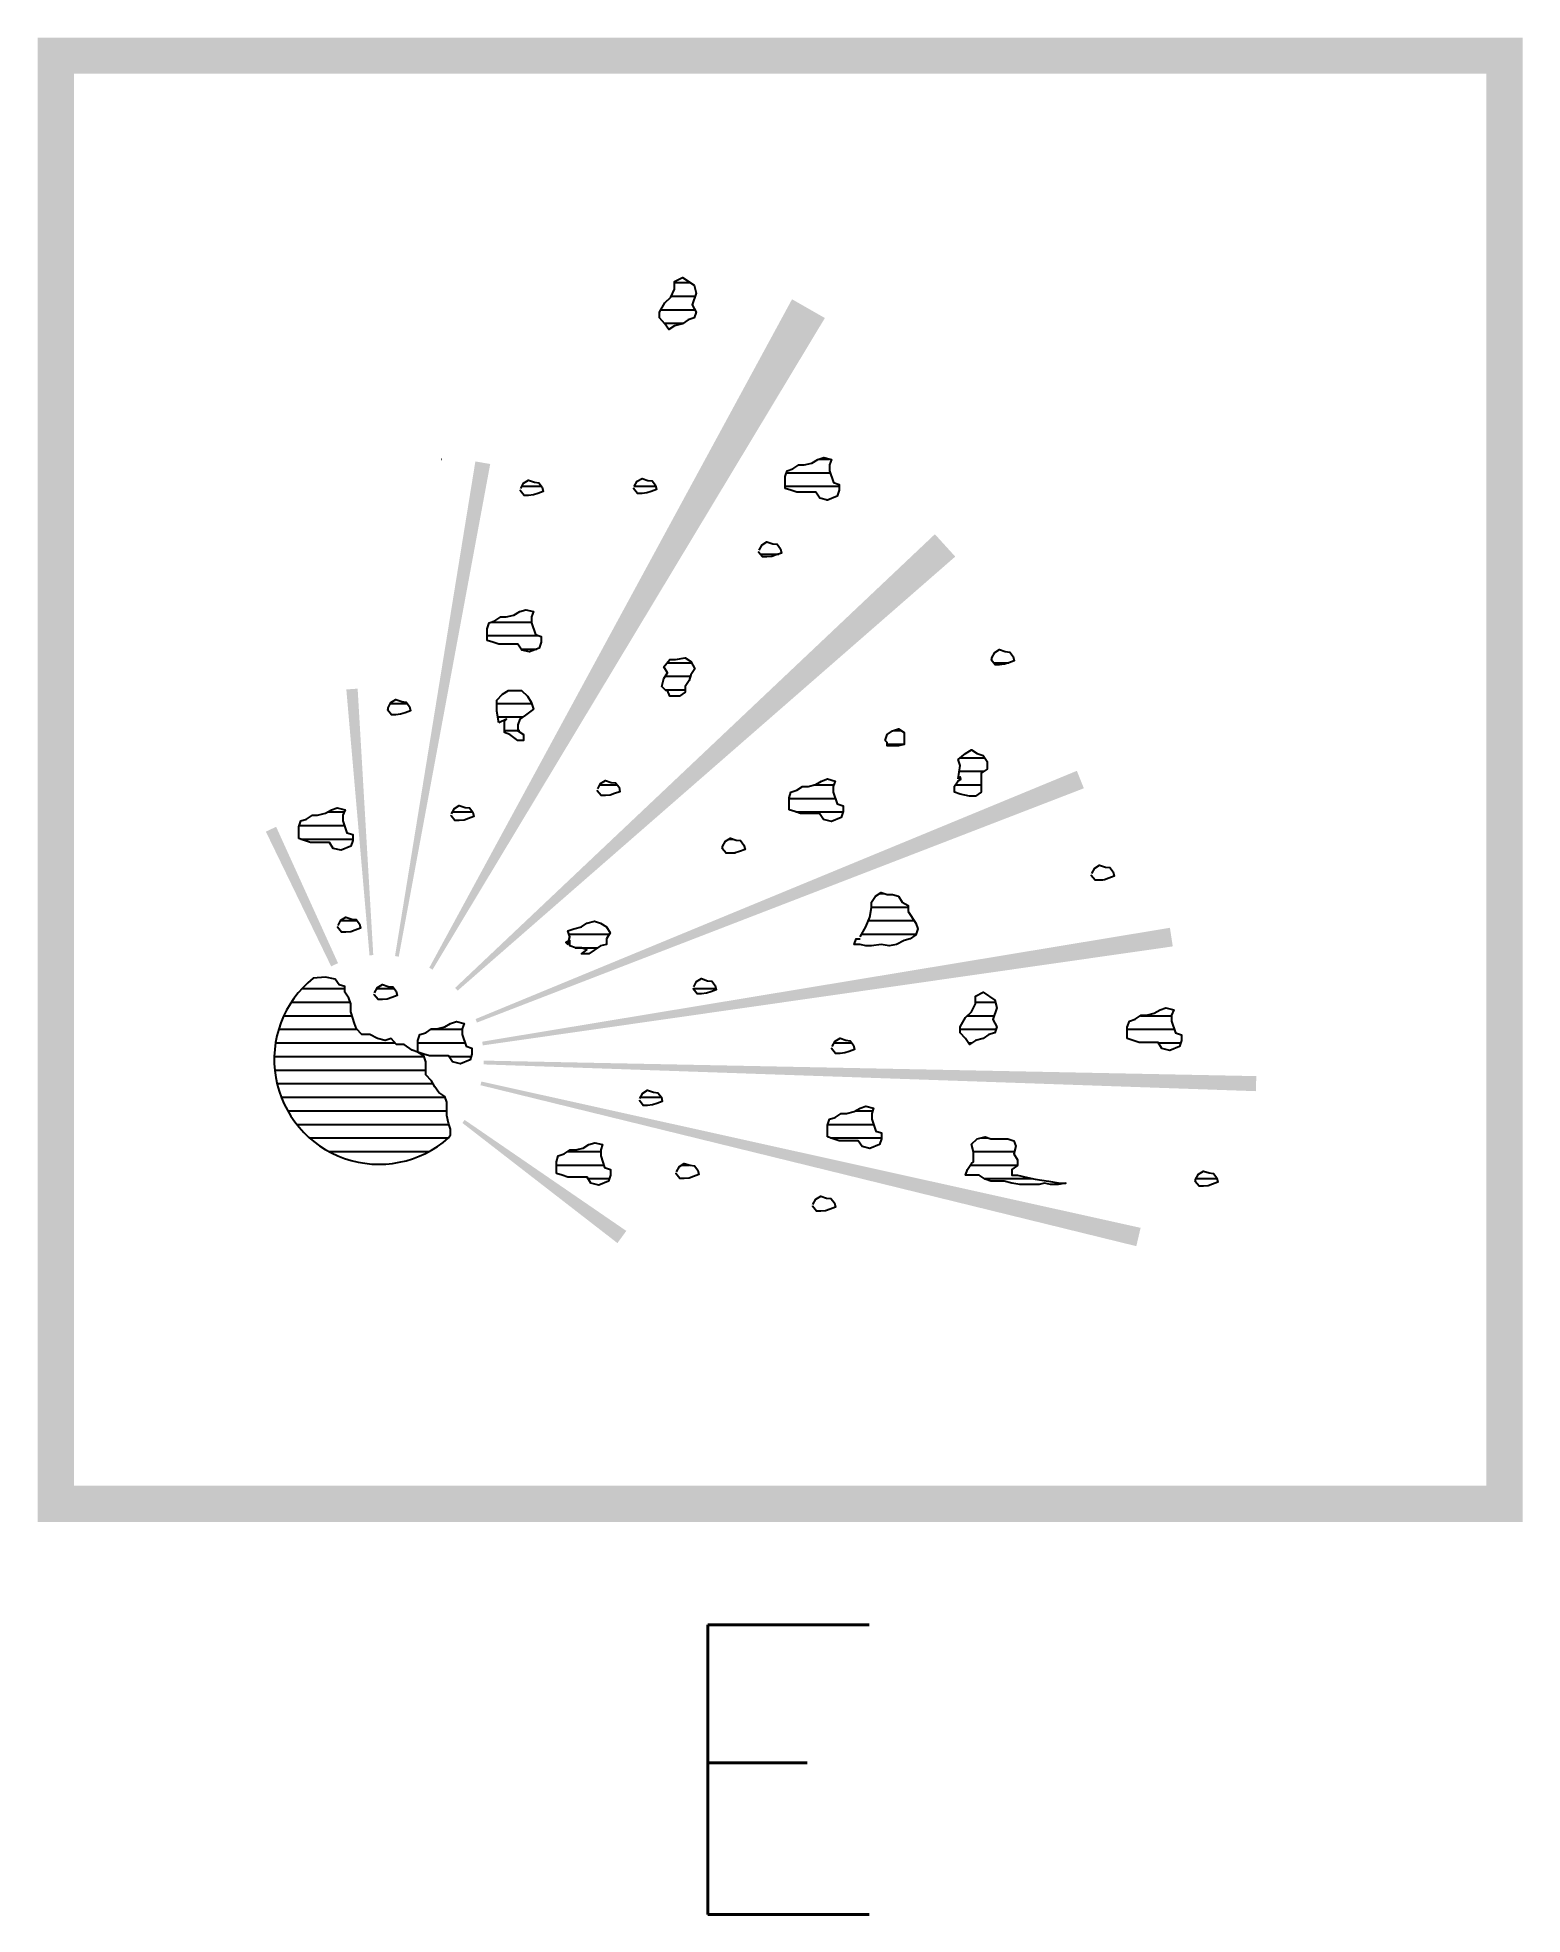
# Model space of a CAD drawing. Extents: x -5.1 to 5.1, y -7.8 to 5.1.
import ezdxf

# ---------------------------------------------------------------- set-up
doc = ezdxf.new("R2010")
doc.units = 0
doc.layers.add('TXT', color=7, linetype='CONTINUOUS')
doc.layers.add('VEILIG', color=7, linetype='CONTINUOUS')
doc.styles.get("Standard").update_dxf_attribs({"font": 'txt.shx'})

msp = doc.modelspace()

# ---------------------------------------------------------------- linework, layer by layer
at = {"layer": 'VEILIG', "color": 0}
for p, q in [((-0.723, 3.434), (-0.617, 3.434)), ((-0.818, 3.246), (-0.584, 3.246)), ((-0.747, 3.34), (-0.582, 3.34)), ((-0.794, 3.153), (-0.664, 3.153)), ((-2.334, 2.215), (-2.332, 2.215)), ((0.276, 2.215), (0.345, 2.215)), ((0.049, 2.121), (0.35, 2.121)), ((-1.776, 2.028), (-1.642, 2.028)), ((-1.001, 2.028), (-0.853, 2.028)), ((0.04, 2.028), (0.413, 2.028)), ((0.326, 1.934), (0.336, 1.934)), ((-0.132, 1.559), (-0.004, 1.559)), ((-1.988, 1.09), (-1.986, 1.09)), ((-1.986, 1.09), (-1.711, 1.09)), ((-2.017, 0.996), (-1.663, 0.996)), ((-1.783, 0.903), (-1.674, 0.903)), ((-0.774, 0.809), (-0.605, 0.809)), ((1.479, 0.809), (1.585, 0.809)), ((-0.787, 0.715), (-0.613, 0.715)), ((-2.684, 0.528), (-2.569, 0.528)), ((-1.95, 0.528), (-1.709, 0.528)), ((-0.788, 0.621), (-0.65, 0.621)), ((-1.944, 0.434), (-1.771, 0.434)), ((-1.897, 0.34), (-1.806, 0.34)), ((-1.806, 0.34), (-1.791, 0.34)), ((0.785, 0.34), (0.84, 0.34)), ((0.745, 0.246), (0.862, 0.246)), ((1.251, 0.153), (1.417, 0.153)), ((1.243, 0.059), (1.412, 0.059)), ((-1.24, -0.035), (-1.119, -0.035)), ((0.067, -0.129), (0.387, -0.129)), ((0.237, -0.035), (0.376, -0.035)), ((1.215, -0.035), (1.393, -0.035)), ((-3.119, -0.222), (-3.004, -0.222)), ((-2.256, -0.222), (-2.117, -0.222)), ((0.115, -0.222), (0.439, -0.222)), ((-3.315, -0.316), (-3.001, -0.316)), ((-3.304, -0.41), (-2.945, -0.41)), ((-0.371, -0.504), (-0.303, -0.504)), ((-0.349, -0.41), (-0.318, -0.41)), ((2.178, -0.691), (2.233, -0.691)), ((0.637, -0.879), (0.889, -0.879)), ((0.693, -0.785), (0.727, -0.785)), ((-3.028, -0.972), (-2.916, -0.972)), ((0.614, -0.972), (0.932, -0.972)), ((-1.452, -1.066), (-1.174, -1.066)), ((-1.409, -1.16), (-1.253, -1.16)), ((0.567, -1.066), (0.944, -1.066)), ((-3.368, -1.535), (-2.963, -1.535)), ((-3.295, -1.441), (-2.999, -1.441)), ((-2.778, -1.441), (-2.661, -1.441)), ((-0.591, -1.441), (-0.438, -1.441)), ((1.353, -1.535), (1.491, -1.535)), ((-3.42, -1.629), (-2.949, -1.629)), ((1.299, -1.629), (1.483, -1.629)), ((2.493, -1.629), (2.708, -1.629)), ((-3.456, -1.722), (-2.915, -1.722)), ((-2.406, -1.722), (-2.189, -1.722)), ((1.249, -1.722), (1.495, -1.722)), ((2.402, -1.722), (2.727, -1.722)), ((-3.487, -1.91), (-2.454, -1.91)), ((-3.478, -1.816), (-2.652, -1.816)), ((-2.495, -1.816), (-2.17, -1.816)), ((-2.281, -1.91), (-2.127, -1.91)), ((0.379, -1.816), (0.5, -1.816)), ((1.306, -1.816), (1.328, -1.816)), ((2.615, -1.816), (2.77, -1.816)), ((-3.484, -2.004), (-2.441, -2.004)), ((-3.468, -2.097), (-2.39, -2.097)), ((-3.439, -2.191), (-2.308, -2.191)), ((-0.957, -2.191), (-0.814, -2.191)), ((-3.395, -2.285), (-2.296, -2.285)), ((0.526, -2.285), (0.645, -2.285)), ((-3.333, -2.379), (-2.281, -2.379)), ((0.334, -2.379), (0.649, -2.379)), ((-3.245, -2.472), (-2.283, -2.472)), ((-3.112, -2.566), (-2.416, -2.566)), ((-1.46, -2.566), (-1.233, -2.566)), ((0.354, -2.472), (0.705, -2.472)), ((1.339, -2.566), (1.623, -2.566)), ((1.393, -2.472), (1.441, -2.472)), ((-1.539, -2.66), (-1.212, -2.66)), ((-0.675, -2.66), (-0.623, -2.66)), ((1.32, -2.66), (1.645, -2.66)), ((-1.321, -2.754), (-1.174, -2.754)), ((1.413, -2.754), (1.748, -2.754)), ((2.876, -2.754), (3.022, -2.754))]:
    msp.add_line(p, q, dxfattribs=at)
at = {"layer": 'VEILIG', "color": 0, "const_width": 0.25}
msp.add_lwpolyline([(-4.995, -4.999), (5.005, -4.999), (5.005, 5.001), (-4.995, 5.001)], close=True, dxfattribs=at)
at = {"layer": 'VEILIG', "color": 0}
for points in [[(-2.405, -1.304, 0.0261, 0.261, 0), (0.201, 3.254, 0.0522, 0.0522, 0)], [(-2.64, -1.219, 0.0261, 0.104, 0), (-2.047, 2.19, 0.0522, 0.0522, 0)], [(-2.229, -1.446, 0.0261, 0.209, 0), (1.144, 1.619, 0.0522, 0.0522, 0)], [(-2.816, -1.211, 0.0261, 0.0783, 0), (-2.95, 0.627, 0.0261, 0.0261, 0)], [(-2.092, -1.664, 0.0261, 0.13, 0), (2.078, 0.002, 0.0783, 0.0783, 0)], [(-3.07, -1.277, 0.0522, 0.0783, 0), (-3.509, -0.341, 0.0522, 0.0522, 0)], [(-2.049, -1.821, 0.0261, 0.13, 0), (2.706, -1.086, 0.0522, 0.0522, 0)], [(-2.041, -1.952, 0.0261, 0.104, 0), (3.291, -2.098, 0.0522, 0.0522, 0)], [(-2.06, -2.096, 0.0261, 0.13, 0), (2.479, -3.157, 0.0522, 0.0522, 0)], [(-2.18, -2.359, 0.0261, 0.104, 0), (-1.087, -3.157, 0.0522, 0.0522, 0)]]:
    msp.add_lwpolyline(points, format="xyseb", dxfattribs=at)
for points in [[(-0.827, 3.19), (-0.827, 3.23), (-0.79, 3.294), (-0.75, 3.334), (-0.723, 3.388), (-0.723, 3.442), (-0.669, 3.469), (-0.589, 3.415), (-0.575, 3.361), (-0.602, 3.28), (-0.575, 3.23), (-0.589, 3.19), (-0.629, 3.176), (-0.669, 3.149), (-0.723, 3.136), (-0.763, 3.109), (-0.79, 3.149)], [(0.04, 2.013), (0.04, 2.094), (0.054, 2.134), (0.094, 2.148), (0.134, 2.175), (0.171, 2.175), (0.225, 2.188), (0.265, 2.212), (0.306, 2.225), (0.359, 2.212), (0.346, 2.175), (0.346, 2.134), (0.373, 2.054), (0.413, 2.04), (0.413, 2), (0.4, 1.959), (0.332, 1.932), (0.279, 1.946), (0.252, 1.986), (0.121, 1.986), (0.08, 2)], [(-2.017, 0.963), (-2.017, 1.044), (-2.004, 1.084), (-1.963, 1.098), (-1.923, 1.125), (-1.886, 1.125), (-1.832, 1.138), (-1.792, 1.162), (-1.751, 1.175), (-1.698, 1.162), (-1.711, 1.125), (-1.711, 1.084), (-1.684, 1.004), (-1.644, 0.99), (-1.644, 0.95), (-1.657, 0.91), (-1.725, 0.883), (-1.778, 0.896), (-1.805, 0.936), (-1.936, 0.936), (-1.977, 0.95)], [(-0.811, 0.645), (-0.798, 0.699), (-0.771, 0.739), (-0.798, 0.78), (-0.757, 0.83), (-0.717, 0.83), (-0.65, 0.843), (-0.61, 0.817), (-0.583, 0.766), (-0.61, 0.726), (-0.623, 0.685), (-0.65, 0.645), (-0.65, 0.605), (-0.69, 0.578), (-0.757, 0.578), (-0.771, 0.618), (-0.784, 0.618)], [(1.466, 0.842), (1.487, 0.879), (1.52, 0.899), (1.56, 0.886), (1.591, 0.882), (1.614, 0.852), (1.621, 0.822), (1.584, 0.808), (1.554, 0.798), (1.52, 0.795), (1.49, 0.795), (1.463, 0.829), (1.466, 0.832)], [(-2.701, 0.497), (-2.681, 0.534), (-2.647, 0.554), (-2.607, 0.54), (-2.577, 0.537), (-2.553, 0.507), (-2.546, 0.476), (-2.583, 0.463), (-2.614, 0.453), (-2.647, 0.45), (-2.677, 0.45), (-2.704, 0.483), (-2.701, 0.486)], [(-1.937, 0.393), (-1.95, 0.474), (-1.95, 0.551), (-1.91, 0.591), (-1.87, 0.618), (-1.779, 0.618), (-1.739, 0.578), (-1.712, 0.537), (-1.698, 0.487), (-1.752, 0.447), (-1.792, 0.42), (-1.806, 0.379), (-1.806, 0.339), (-1.766, 0.312), (-1.766, 0.272), (-1.806, 0.272), (-1.86, 0.312), (-1.897, 0.326), (-1.897, 0.406), (-1.883, 0.42)], [(0.731, 0.272), (0.745, 0.312), (0.782, 0.339), (0.822, 0.352), (0.862, 0.326), (0.862, 0.245), (0.822, 0.235), (0.745, 0.235), (0.745, 0.258)], [(1.235, 0.006), (1.249, 0.1), (1.235, 0.141), (1.286, 0.181), (1.326, 0.208), (1.366, 0.181), (1.407, 0.168), (1.434, 0.127), (1.434, 0.073), (1.393, 0.046), (1.393, -0.085), (1.353, -0.112), (1.313, -0.112), (1.249, -0.098), (1.209, -0.085), (1.209, -0.044), (1.235, -0.007), (1.253, 0.004), (1.249, 0.02)], [(0.067, -0.206), (0.067, -0.125), (0.08, -0.085), (0.12, -0.072), (0.161, -0.045), (0.198, -0.045), (0.252, -0.031), (0.292, -0.008), (0.332, 0.006), (0.386, -0.008), (0.372, -0.045), (0.372, -0.085), (0.399, -0.166), (0.44, -0.179), (0.44, -0.219), (0.426, -0.26), (0.359, -0.287), (0.305, -0.273), (0.278, -0.233), (0.147, -0.233), (0.107, -0.219)], [(-3.318, -0.405), (-3.318, -0.325), (-3.304, -0.284), (-3.264, -0.271), (-3.223, -0.244), (-3.187, -0.244), (-3.133, -0.23), (-3.092, -0.207), (-3.052, -0.193), (-2.998, -0.207), (-3.012, -0.244), (-3.012, -0.284), (-2.985, -0.365), (-2.945, -0.378), (-2.945, -0.419), (-2.958, -0.459), (-3.025, -0.486), (-3.079, -0.473), (-3.106, -0.432), (-3.237, -0.432), (-3.277, -0.419)], [(-0.392, -0.46), (-0.372, -0.423), (-0.338, -0.403), (-0.298, -0.416), (-0.267, -0.42), (-0.244, -0.45), (-0.237, -0.48), (-0.274, -0.494), (-0.304, -0.504), (-0.338, -0.507), (-0.368, -0.507), (-0.395, -0.474), (-0.392, -0.47)], [(-1.46, -1.137), (-1.446, -1.083), (-1.46, -1.043), (-1.419, -1.03), (-1.366, -1.016), (-1.329, -0.989), (-1.275, -0.976), (-1.235, -0.989), (-1.194, -1.016), (-1.167, -1.056), (-1.194, -1.097), (-1.194, -1.137), (-1.235, -1.147), (-1.315, -1.201), (-1.366, -1.201), (-1.329, -1.174), (-1.366, -1.161), (-1.406, -1.161), (-1.446, -1.147), (-1.446, -1.11), (-1.473, -1.124)], [(1.249, -1.746), (1.249, -1.705), (1.286, -1.642), (1.326, -1.601), (1.353, -1.547), (1.353, -1.494), (1.407, -1.467), (1.487, -1.521), (1.501, -1.574), (1.474, -1.655), (1.501, -1.705), (1.487, -1.746), (1.447, -1.759), (1.407, -1.786), (1.353, -1.8), (1.313, -1.827), (1.286, -1.786)], [(-2.495, -1.88), (-2.495, -1.8), (-2.481, -1.759), (-2.441, -1.746), (-2.401, -1.719), (-2.364, -1.719), (-2.31, -1.705), (-2.27, -1.682), (-2.229, -1.669), (-2.175, -1.682), (-2.189, -1.719), (-2.189, -1.759), (-2.162, -1.84), (-2.122, -1.853), (-2.122, -1.894), (-2.135, -1.934), (-2.202, -1.961), (-2.256, -1.948), (-2.283, -1.907), (-2.414, -1.907), (-2.454, -1.894)], [(2.402, -1.787), (2.402, -1.707), (2.416, -1.666), (2.456, -1.653), (2.497, -1.626), (2.534, -1.626), (2.587, -1.612), (2.628, -1.589), (2.668, -1.575), (2.722, -1.589), (2.708, -1.626), (2.708, -1.666), (2.735, -1.747), (2.775, -1.76), (2.775, -1.801), (2.762, -1.841), (2.695, -1.868), (2.641, -1.855), (2.614, -1.814), (2.483, -1.814), (2.443, -1.801)], [(0.332, -2.465), (0.332, -2.384), (0.346, -2.344), (0.386, -2.331), (0.426, -2.304), (0.463, -2.304), (0.517, -2.29), (0.557, -2.267), (0.598, -2.253), (0.651, -2.267), (0.638, -2.304), (0.638, -2.344), (0.665, -2.425), (0.705, -2.438), (0.705, -2.479), (0.692, -2.519), (0.624, -2.546), (0.571, -2.532), (0.544, -2.492), (0.413, -2.492), (0.372, -2.479)], [(-1.539, -2.718), (-1.539, -2.637), (-1.526, -2.596), (-1.485, -2.583), (-1.445, -2.556), (-1.408, -2.556), (-1.354, -2.543), (-1.314, -2.519), (-1.274, -2.506), (-1.22, -2.519), (-1.233, -2.556), (-1.233, -2.596), (-1.206, -2.677), (-1.166, -2.691), (-1.166, -2.731), (-1.18, -2.771), (-1.247, -2.798), (-1.301, -2.785), (-1.327, -2.744), (-1.459, -2.744), (-1.499, -2.731)], [(1.34, -2.61), (1.34, -2.57), (1.326, -2.516), (1.366, -2.479), (1.42, -2.465), (1.461, -2.479), (1.578, -2.479), (1.618, -2.492), (1.632, -2.529), (1.618, -2.583), (1.645, -2.624), (1.645, -2.664), (1.605, -2.691), (1.605, -2.731), (1.645, -2.731), (1.713, -2.745), (1.766, -2.758), (1.857, -2.771), (1.938, -2.785), (1.978, -2.785), (1.924, -2.795), (1.871, -2.795), (1.83, -2.785), (1.793, -2.795), (1.659, -2.795), (1.605, -2.785), (1.551, -2.771), (1.461, -2.771), (1.42, -2.758), (1.38, -2.731), (1.286, -2.731), (1.299, -2.691), (1.326, -2.65), (1.34, -2.637)], [(2.873, -2.759), (2.893, -2.722), (2.927, -2.702), (2.967, -2.715), (2.997, -2.719), (3.021, -2.749), (3.028, -2.779), (2.991, -2.793), (2.961, -2.803), (2.927, -2.806), (2.897, -2.806), (2.87, -2.773), (2.873, -2.769)]]:
    msp.add_lwpolyline(points, close=True, dxfattribs=at)
for points in [[(-1.002, 2.025), (-0.982, 2.062), (-0.948, 2.082), (-0.908, 2.068), (-0.878, 2.065), (-0.854, 2.035), (-0.848, 2.005), (-0.885, 1.991), (-0.915, 1.981), (-0.948, 1.978), (-0.979, 1.978), (-1.006, 2.011), (-1.002, 2.015)], [(-1.785, 2.011), (-1.765, 2.048), (-1.731, 2.069), (-1.691, 2.055), (-1.661, 2.052), (-1.637, 2.022), (-1.631, 1.991), (-1.668, 1.978), (-1.698, 1.968), (-1.731, 1.964), (-1.762, 1.964), (-1.789, 1.998), (-1.785, 2.001)], [(-0.14, 1.586), (-0.119, 1.623), (-0.086, 1.643), (-0.045, 1.63), (-0.015, 1.627), (0.008, 1.596), (0.015, 1.566), (-0.022, 1.553), (-0.052, 1.543), (-0.086, 1.539), (-0.116, 1.539), (-0.143, 1.573), (-0.14, 1.576)], [(-1.254, -0.062), (-1.234, -0.025), (-1.201, -0.004), (-1.16, -0.018), (-1.13, -0.021), (-1.106, -0.051), (-1.1, -0.082), (-1.137, -0.095), (-1.167, -0.105), (-1.201, -0.109), (-1.231, -0.109), (-1.258, -0.075), (-1.254, -0.072)], [(-2.263, -0.234), (-2.243, -0.197), (-2.209, -0.177), (-2.169, -0.191), (-2.139, -0.194), (-2.115, -0.224), (-2.108, -0.254), (-2.145, -0.268), (-2.176, -0.278), (-2.209, -0.281), (-2.239, -0.281), (-2.266, -0.248), (-2.263, -0.244)], [(2.156, -0.646), (2.177, -0.609), (2.21, -0.589), (2.251, -0.603), (2.281, -0.606), (2.304, -0.636), (2.311, -0.666), (2.274, -0.68), (2.244, -0.69), (2.21, -0.693), (2.18, -0.693), (2.153, -0.66), (2.156, -0.656)], [(0.557, -1.083), (0.597, -1.016), (0.624, -0.949), (0.637, -0.882), (0.637, -0.845), (0.664, -0.804), (0.704, -0.777), (0.745, -0.791), (0.782, -0.791), (0.822, -0.804), (0.849, -0.845), (0.889, -0.868), (0.889, -0.909), (0.943, -0.989), (0.956, -1.03), (0.943, -1.07), (0.903, -1.097), (0.862, -1.11), (0.809, -1.137), (0.758, -1.147), (0.704, -1.137), (0.637, -1.147), (0.597, -1.147), (0.557, -1.137), (0.516, -1.137), (0.53, -1.097), (0.557, -1.097)], [(-3.046, -1.005), (-3.026, -0.968), (-2.992, -0.948), (-2.952, -0.961), (-2.922, -0.965), (-2.898, -0.995), (-2.891, -1.025), (-2.928, -1.039), (-2.959, -1.049), (-2.992, -1.052), (-3.022, -1.052), (-3.049, -1.018), (-3.046, -1.015)], [(-2.794, -1.47), (-2.774, -1.433), (-2.74, -1.413), (-2.7, -1.426), (-2.669, -1.43), (-2.646, -1.46), (-2.639, -1.49), (-2.676, -1.504), (-2.706, -1.514), (-2.74, -1.517), (-2.77, -1.517), (-2.797, -1.484), (-2.794, -1.48)], [(-0.591, -1.43), (-0.571, -1.393), (-0.537, -1.373), (-0.497, -1.387), (-0.466, -1.39), (-0.443, -1.42), (-0.436, -1.45), (-0.473, -1.464), (-0.503, -1.474), (-0.537, -1.477), (-0.567, -1.477), (-0.594, -1.444), (-0.591, -1.44)], [(0.365, -1.842), (0.385, -1.805), (0.419, -1.785), (0.459, -1.798), (0.489, -1.802), (0.513, -1.832), (0.519, -1.862), (0.482, -1.876), (0.452, -1.886), (0.419, -1.889), (0.388, -1.889), (0.361, -1.856), (0.365, -1.852)], [(-0.962, -2.201), (-0.942, -2.164), (-0.909, -2.144), (-0.868, -2.157), (-0.838, -2.161), (-0.814, -2.191), (-0.808, -2.221), (-0.845, -2.235), (-0.875, -2.245), (-0.909, -2.248), (-0.939, -2.248), (-0.966, -2.214), (-0.962, -2.211)], [(-0.71, -2.706), (-0.69, -2.669), (-0.656, -2.649), (-0.616, -2.662), (-0.586, -2.666), (-0.562, -2.696), (-0.556, -2.726), (-0.593, -2.74), (-0.623, -2.75), (-0.656, -2.753), (-0.687, -2.753), (-0.714, -2.719), (-0.71, -2.716)], [(0.232, -2.932), (0.252, -2.895), (0.286, -2.875), (0.326, -2.888), (0.356, -2.891), (0.38, -2.922), (0.387, -2.952), (0.35, -2.965), (0.319, -2.976), (0.286, -2.979), (0.256, -2.979), (0.229, -2.945), (0.232, -2.942)]]:
    msp.add_lwpolyline(points, dxfattribs=at)
msp.add_lwpolyline([(-3.218, -1.369, 1.023856), (-2.283, -2.472), (-2.27, -2.452), (-2.27, -2.412), (-2.283, -2.371), (-2.296, -2.318), (-2.296, -2.227), (-2.31, -2.186), (-2.35, -2.159), (-2.377, -2.119), (-2.401, -2.079), (-2.441, -2.038), (-2.441, -1.948), (-2.454, -1.907), (-2.495, -1.88), (-2.535, -1.867), (-2.589, -1.827), (-2.643, -1.827), (-2.68, -1.786), (-2.72, -1.8), (-2.774, -1.786), (-2.827, -1.759), (-2.881, -1.759), (-2.918, -1.719), (-2.932, -1.682), (-2.958, -1.601), (-2.958, -1.547), (-2.972, -1.507), (-2.999, -1.467), (-2.999, -1.426), (-3.039, -1.416), (-3.066, -1.376), (-3.133, -1.362)], format="xyb", close=True, dxfattribs=at)

# ---------------------------------------------------------------- texts
at = {"layer": 'TXT', "color": 0}
msp.add_text('E', height=2, dxfattribs=at).set_placement((-0.836, -7.835))

doc.saveas('drawing.dxf')
